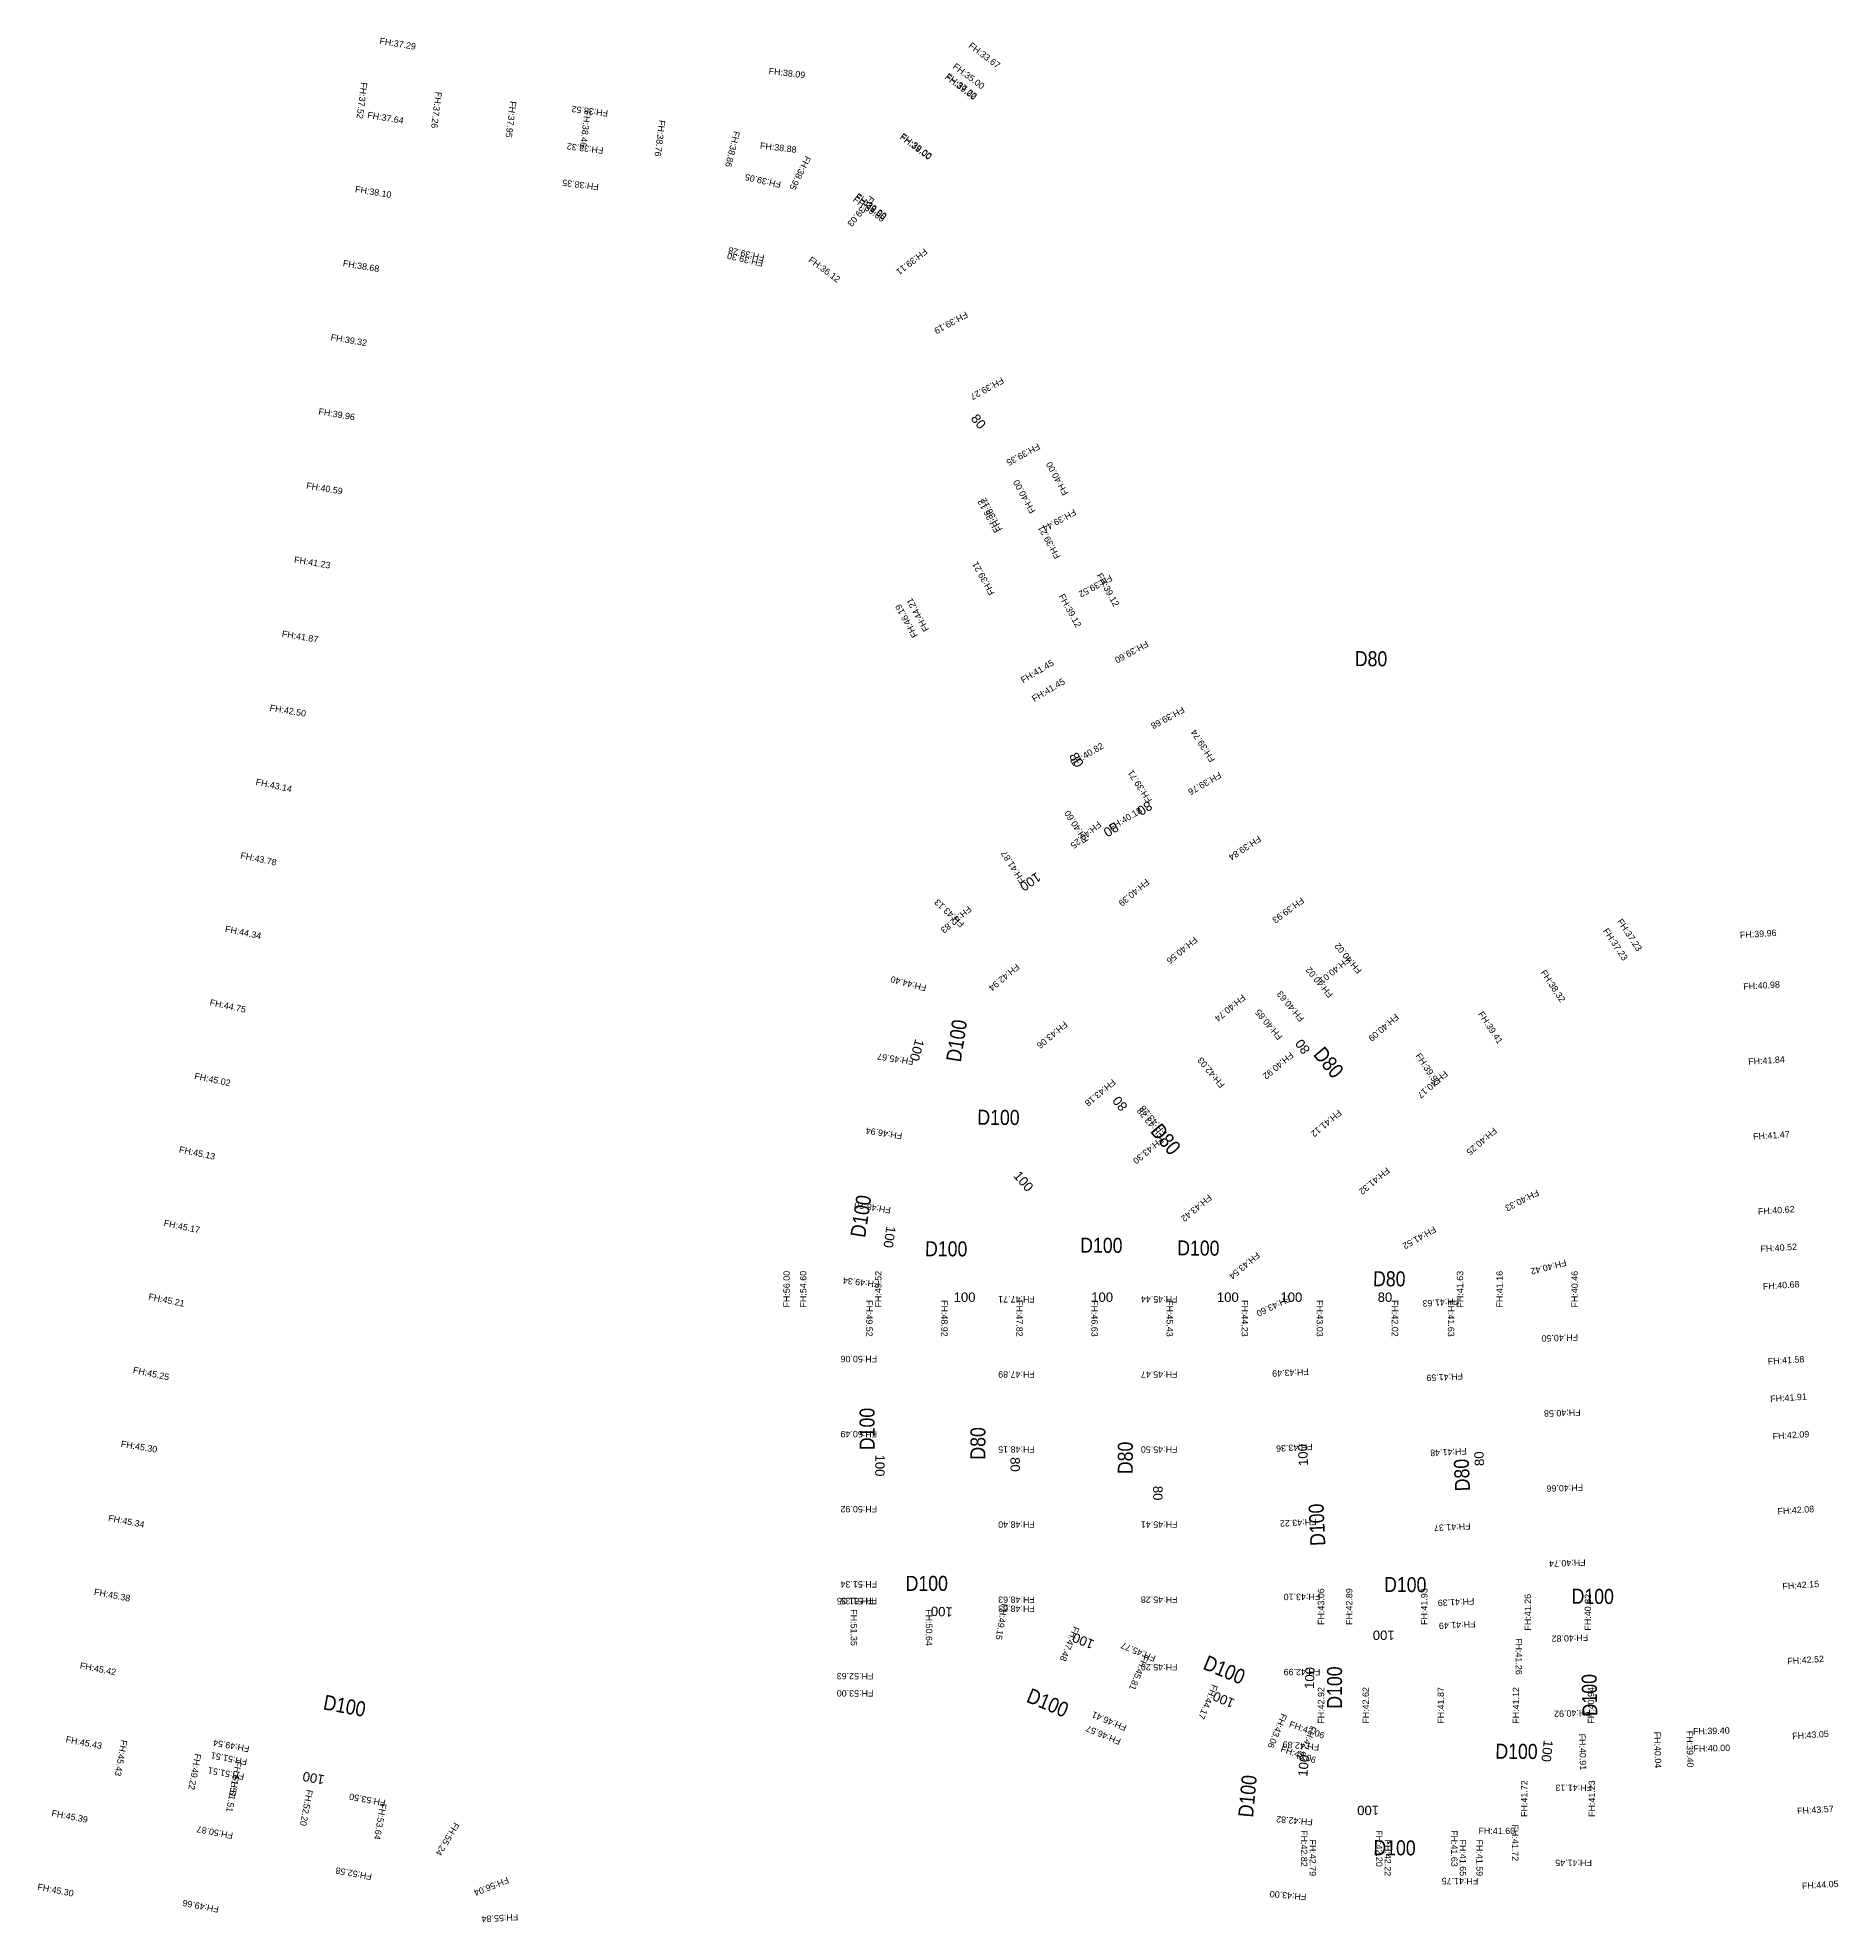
# Model space of a CAD drawing. Header units: millimetres. Extents: x 227572 to 269266, y 328772 to 443556.
# Drawn here: x 228067 to 228546, y 432536 to 433038 of the extents above; entities that cross this region are included whole.
import ezdxf
from ezdxf.enums import TextEntityAlignment as Align

# ---------------------------------------------------------------- set-up
doc = ezdxf.new("R2010")
doc.units = ezdxf.units.MM
for name, color, linetype in [('L_diameter', 3, 'Continuous'), ('S-2.생활-2.관로-2.제원', 7, 'Continuous'), ('도로체인계획고', 6, 'Continuous')]:
    doc.layers.add(name, color=color, linetype=linetype)
doc.styles.add('HY울릉도M', font='HYWULM.TTF')
doc.styles.get("Standard").update_dxf_attribs({"font": 'arial.ttf'})

msp = doc.modelspace()

# ---------------------------------------------------------------- texts
at = {"layer": 'L_diameter'}
for s, rotation, p in [('80', 309.616, (228317.09, 432937.82)), ('80', 300.8587, (228343.54, 432847.73)), ('80', 212.5586, (228363.94, 432832.5)), ('80', 212.5586, (228354.98, 432826.79)), ('100', 214.5167, (228334.28, 432813.56)), ('100', 254.1855, (228302.97, 432770.56)), ('80', 127.13, (228403.86, 432766.72)), ('80', 129.813, (228355.32, 432751.55)), ('100', 311.0256, (228328.38, 432736.2)), ('100', 261.9383, (228295.33, 432721.04)), ('100', 360, (228310.73, 432703.57)), ('100', 360, (228347.38, 432703.57)), ('100', 360, (228380.85, 432703.57)), ('80', 360, (228423.68, 432703.57)), ('100', 269.5433, (228292.38, 432660.4)), ('100', 92.5814, (228402.65, 432657.31)), ('80', 93.0079, (228449.56, 432657.3)), ('80', 270, (228328.38, 432659.71)), ('80', 270, (228366.38, 432652.08)), ('100', 177.82, (228310.44, 432617.22)), ('100', 158.1181, (228347.49, 432608.51)), ('100', 180, (228428.2, 432611.04)), ('100', 87.5887, (228404.2, 432598.05)), ('100', 157.2405, (228384.85, 432592.84)), ('100', 85.0965, (228402.44, 432574.75)), ('100', 263.346, (228470.43, 432584.21)), ('100', 169.4708, (228142.89, 432572.49)), ('100', 180.0175, (228424.05, 432564.41))]:
    msp.add_text(s, height=2.5, rotation=rotation, dxfattribs=at).set_placement(p, align=Align.TOP_LEFT)
msp.add_text('100', height=2.5, dxfattribs=at).set_placement((228397.78, 432703.57), align=Align.TOP_LEFT)
at = {"layer": 'S-2.생활-2.관로-2.제원', "color": 7, "style": 'HY울릉도M', "width": 0.9}
msp.add_text('D80', height=4, rotation=359.617, dxfattribs=at).set_placement((228417.58, 432870.37))
for s, rotation, p in [('D100', 81.2315, (228313.5, 432770.32, 69)), ('D80', 309.813, (228409.09, 432763.54, 69)), ('D100', 359.617, (228322.67, 432748.2, 69)), ('D80', 309.813, (228365.7, 432743.1, 69)), ('D100', 81.2315, (228288, 432723.58, 69)), ('D100', 359.617, (228308.74, 432713.2, 69)), ('D100', 359.617, (228350.07, 432714.14, 69)), ('D100', 359.617, (228375.9, 432713.4, 69)), ('D80', 359.617, (228426.76, 432705.22, 69)), ('D100', 90, (228289.68, 432667.22, 69)), ('D80', 90, (228319.2, 432663.38, 69)), ('D80', 90, (228358.46, 432659.52, 69)), ('D80', 92.5814, (228448.11, 432655.04, 69)), ('D100', 92.5814, (228409.5, 432641.8, 69)), ('D100', 359.617, (228431.01, 432623.79, 69)), ('D100', 359.617, (228480.96, 432620.65, 69)), ('D100', 337.2405, (228382.07, 432601.24, 69)), ('D100', 90, (228414.19, 432598.36, 69)), ('D100', 91.2397, (228482.1, 432596.38, 69)), ('D100', 349.4708, (228148.16, 432591.54, 69)), ('D100', 337.2405, (228335.02, 432592.47, 69)), ('D100', 359.617, (228460.65, 432579.37, 69)), ('D100', 84.7135, (228391, 432569.26, 69)), ('D100', 359.617, (228428.16, 432553.69, 69))]:
    msp.add_text(s, height=4, rotation=rotation, dxfattribs=at).set_placement(p, align=Align.CENTER)
msp.add_text('D100', height=4, dxfattribs=at).set_placement((228303.58, 432624.11, 69), align=Align.CENTER)
at = {"layer": '도로체인계획고'}
for s, rotation, p in [('FH:37.29', 350.6462, (228157.71, 433036.08)), ('FH:33.67', 323.0517, (228314.52, 433035.28)), ('FH:38.09', 353.3941, (228261.39, 433028.04)), ('FH:39.00', 323.0517, (228308.22, 433026.89)), ('FH:37.22', 323.0517, (228308.37, 433027.09)), ('FH:35.00', 323.0517, (228310.36, 433029.75)), ('FH:37.52', 262.7841, (228152.92, 433025.93)), ('FH:37.26', 262.7841, (228172.76, 433023.41)), ('FH:37.64', 350.6462, (228154.46, 433016.35)), ('FH:37.95', 262.7841, (228192.6, 433020.9)), ('FH:38.52', 172.7841, (228218.78, 433018.38)), ('FH:38.46', 262.7841, (228212.45, 433018.39)), ('FH:38.76', 262.7841, (228232.29, 433015.88)), ('FH:38.86', 256.1494, (228252.19, 433012.98)), ('FH:39.00', 323.0517, (228296.19, 433010.91)), ('FH:39.00', 323.0517, (228296.34, 433011.11)), ('FH:38.32', 172.7841, (228217.53, 433008.46)), ('FH:38.88', 353.3941, (228259.08, 433008.18)), ('FH:39.05', 167.2827, (228264.89, 432999.35)), ('FH:38.95', 243.4523, (228271.28, 433006.43)), ('FH:38.10', 350.6462, (228151.21, 432996.61)), ('FH:38.35', 172.7841, (228216.3, 432998.76)), ('FH:39.00', 323.0517, (228284.32, 432995.12)), ('FH:39.03', 230.7552, (228288.47, 432995.85)), ('FH:39.00', 323.6888, (228283.75, 432994.31)), ('FH:39.00', 323.0517, (228284.17, 432994.92)), ('FH:39.00', 323.6888, (228284.2, 432994.92)), ('FH:39.28', 167.2827, (228260.49, 432979.84)), ('FH:39.11', 218.058, (228302.91, 432981.75)), ('FH:38.68', 350.6462, (228147.96, 432976.88)), ('FH:39.30', 167.2827, (228260.15, 432978.38)), ('FH:36.12', 323.6888, (228271.9, 432978.19)), ('FH:39.19', 208.7566, (228313.91, 432964.89)), ('FH:39.32', 350.6462, (228144.71, 432957.14)), ('FH:39.27', 208.7566, (228323.53, 432947.36)), ('FH:39.96', 350.6462, (228141.46, 432937.41)), ('FH:39.35', 208.7566, (228333.15, 432929.82)), ('FH:40.00', 118.6802, (228341.4, 432916.43)), ('FH:40.59', 350.6462, (228138.21, 432917.67)), ('FH:40.00', 118.6802, (228332.63, 432911.63)), ('FH:36.12', 118.6802, (228323.19, 432906.47)), ('FH:36.12', 118.6802, (228323.86, 432906.83)), ('FH:39.44', 208.7566, (228342.77, 432912.29)), ('FH:39.21', 118.9617, (228339.27, 432899.54)), ('FH:41.23', 350.6462, (228134.96, 432897.94)), ('FH:39.21', 118.9617, (228321.77, 432889.86)), ('FH:39.52', 208.7566, (228352.4, 432894.76)), ('FH:39.12', 298.7566, (228348.75, 432894.57)), ('FH:46.19', 118.9617, (228301.28, 432878.52)), ('FH:44.21', 118.9617, (228304.27, 432880.17)), ('FH:39.12', 298.7566, (228338.67, 432889.03)), ('FH:41.87', 350.6462, (228131.71, 432878.21)), ('FH:39.60', 208.7566, (228362.02, 432877.22)), ('FH:41.45', 30.8624, (228329.26, 432865.74)), ('FH:41.45', 30.8624, (228332.22, 432860.8)), ('FH:42.50', 350.6462, (228128.46, 432858.47)), ('FH:39.68', 208.7566, (228371.64, 432859.69)), ('FH:39.74', 122.5586, (228380.49, 432845.46)), ('FH:40.82', 30.8624, (228342.48, 432843.63)), ('FH:39.71', 122.5586, (228363.64, 432834.69)), ('FH:39.76', 209.8947, (228381.44, 432842.28)), ('FH:43.14', 348.2222, (228124.71, 432838.78)), ('FH:40.60', 122.5586, (228346.78, 432823.93)), ('FH:40.18', 30.8624, (228352.74, 432826.46)), ('FH:40.25', 219.813, (228349.17, 432829.19)), ('FH:43.78', 348.2222, (228120.63, 432819.21)), ('FH:41.87', 122.5586, (228329.92, 432813.17)), ('FH:39.84', 213.6101, (228391.92, 432825.33)), ('FH:40.39', 219.813, (228361.97, 432813.83)), ('FH:43.13', 137.3961, (228313.76, 432801.88)), ('FH:42.83', 219.813, (228314.59, 432806.64)), ('FH:39.93', 216.4767, (228403.29, 432808.93)), ('FH:44.34', 348.2222, (228116.55, 432799.63)), ('FH:37.23', 303.6626, (228483.62, 432799.87)), ('FH:37.23', 303.6626, (228487.38, 432802.37)), ('FH:40.56', 219.813, (228374.78, 432798.47)), ('FH:40.02', 129.813, (228419.6, 432789.36)), ('FH:39.96', 3.7347, (228520.22, 432797.9)), ('FH:42.94', 219.813, (228327.4, 432791.27)), ('FH:40.01', 219.3432, (228415.46, 432793.13)), ('FH:44.40', 165.3453, (228303.64, 432785.4)), ('FH:40.02', 129.813, (228411.92, 432782.96)), ('FH:38.32', 303.6626, (228466.98, 432788.78)), ('FH:40.98', 3.7347, (228521.11, 432784.16)), ('FH:44.75', 348.2222, (228112.47, 432780.05)), ('FH:40.74', 219.813, (228387.58, 432783.1)), ('FH:40.63', 129.813, (228404.24, 432776.55)), ('FH:43.06', 219.813, (228340.2, 432775.91)), ('FH:40.85', 129.813, (228398.43, 432771.71)), ('FH:40.85', 129.813, (228398.43, 432771.71)), ('FH:40.09', 220.7607, (228428.42, 432777.93)), ('FH:39.41', 303.6626, (228450.33, 432777.7)), ('FH:45.67', 171.2315, (228300.19, 432765.82)), ('FH:42.03', 129.813, (228383.07, 432758.91)), ('FH:40.92', 219.813, (228400.39, 432767.74)), ('FH:39.90', 303.6626, (228433.68, 432766.61)), ('FH:41.84', 3.7347, (228522.42, 432764.2)), ('FH:45.02', 348.2222, (228108.38, 432760.47)), ('FH:43.18', 219.813, (228353.01, 432760.55)), ('FH:40.17', 220.7607, (228441.47, 432762.78)), ('FH:43.28', 129.813, (228366.94, 432745.46)), ('FH:43.28', 129.813, (228367.71, 432746.1)), ('FH:41.12', 219.813, (228413.2, 432752.38)), ('FH:46.94', 171.2315, (228297.14, 432746.05)), ('FH:40.25', 220.7607, (228454.53, 432747.63)), ('FH:41.47', 3.7347, (228523.72, 432744.25)), ('FH:45.13', 348.2222, (228104.3, 432740.89)), ('FH:43.30', 219.813, (228365.82, 432745.18)), ('FH:41.32', 219.813, (228426, 432737.02)), ('FH:40.33', 207.2341, (228466.1, 432731.08)), ('FH:48.20', 171.2315, (228294.1, 432726.28)), ('FH:43.42', 219.813, (228378.62, 432729.82)), ('FH:40.62', 3.7347, (228525.02, 432724.29)), ('FH:45.17', 348.2222, (228100.22, 432721.31)), ('FH:41.52', 209.4556, (228438.62, 432721.28)), ('FH:40.52', 3.7347, (228525.67, 432714.31)), ('FH:43.54', 219.813, (228391.43, 432714.46)), ('FH:40.42', 194.5369, (228473.72, 432712.38)), ('FH:56.00', 90.0013, (228267.1, 432699.56)), ('FH:54.60', 90.0013, (228271.52, 432699.56)), ('FH:49.34', 173.7405, (228291.04, 432706.56)), ('FH:49.52', 90.0013, (228291.52, 432699.56)), ('FH:41.63', 90.0039, (228446.46, 432699.56)), ('FH:41.16', 90.0039, (228456.99, 432699.56)), ('FH:40.46', 90.0039, (228476.99, 432699.56)), ('FH:40.68', 3.7347, (228526.33, 432704.33)), ('FH:45.21', 348.2222, (228096.14, 432701.73)), ('FH:49.52', 269.9988, (228287.44, 432701.56)), ('FH:48.92', 269.9988, (228307.44, 432701.56)), ('FH:47.71', 180, (228332.37, 432702.6)), ('FH:47.82', 269.9988, (228327.44, 432701.56)), ('FH:46.63', 269.9988, (228347.44, 432701.56)), ('FH:45.44', 180, (228370.37, 432702.6)), ('FH:45.43', 269.9988, (228367.44, 432701.56)), ('FH:44.23', 269.9988, (228387.44, 432701.56)), ('FH:43.60', 205.6826, (228399.99, 432702.84)), ('FH:43.60', 205.6826, (228399.99, 432702.84)), ('FH:43.03', 269.9988, (228407.44, 432701.56)), ('FH:42.02', 269.9988, (228427.44, 432701.56)), ('FH:41.63', 183.9908, (228445.32, 432702.12)), ('FH:41.63', 269.9988, (228442.38, 432701.56)), ('FH:40.50', 181.9253, (228477.04, 432692.48)), ('FH:50.06', 180, (228290.37, 432686.7)), ('FH:41.58', 3.7347, (228527.63, 432684.37)), ('FH:45.25', 348.2222, (228092.05, 432682.15)), ('FH:47.89', 180, (228332.37, 432682.6)), ('FH:45.47', 180, (228370.37, 432682.6)), ('FH:43.49', 182.9766, (228405.29, 432683.31)), ('FH:41.59', 182.8928, (228446.37, 432682.13)), ('FH:41.91', 3.7347, (228528.28, 432674.39)), ('FH:40.58', 181.9253, (228477.71, 432672.49)), ('FH:50.49', 180, (228290.37, 432666.7)), ('FH:42.09', 3.7347, (228528.93, 432664.42)), ('FH:45.30', 350.7296, (228088.82, 432662.46)), ('FH:48.15', 180, (228332.37, 432662.6)), ('FH:45.50', 180, (228370.37, 432662.6)), ('FH:43.36', 182.9766, (228406.33, 432663.34)), ('FH:41.48', 182.8928, (228447.38, 432662.15)), ('FH:40.66', 181.9253, (228478.38, 432652.5)), ('FH:50.92', 180, (228290.37, 432646.7)), ('FH:42.08', 3.7347, (228530.23, 432644.46)), ('FH:45.34', 349.1349, (228085.43, 432642.73)), ('FH:48.40', 180, (228332.37, 432642.6)), ('FH:45.41', 180, (228370.37, 432642.6)), ('FH:43.22', 182.9766, (228407.36, 432643.36)), ('FH:41.37', 182.8928, (228448.39, 432642.18)), ('FH:40.74', 181.9253, (228479.05, 432632.51)), ('FH:51.34', 180, (228290.37, 432626.7)), ('FH:42.15', 3.7347, (228531.54, 432624.5)), ('FH:45.38', 349.1349, (228081.66, 432623.08)), ('FH:51.35', 180, (228289.37, 432622.26)), ('FH:51.35', 180, (228290.37, 432622.26)), ('FH:49.15', 260.6263, (228323.48, 432620.84)), ('FH:48.63', 180, (228332.37, 432622.6)), ('FH:48.63', 180, (228332.37, 432620.19)), ('FH:45.28', 180, (228370.37, 432622.6)), ('FH:43.10', 179.9955, (228408.4, 432623.34)), ('FH:43.06', 89.998, (228409.44, 432615.03)), ('FH:42.89', 89.998, (228416.94, 432615.04)), ('FH:41.93', 89.998, (228436.94, 432615.03)), ('FH:41.39', 182.8928, (228449.4, 432622.2)), ('FH:41.26', 90, (228464.51, 432613.53)), ('FH:40.82', 90, (228480.52, 432613.53)), ('FH:51.35', 270.0032, (228283.33, 432619.22)), ('FH:50.64', 270.0032, (228303.33, 432619.22)), ('FH:41.49', 182.8928, (228449.71, 432616.12)), ('FH:47.48', 247.2399, (228342.72, 432614.84)), ('FH:45.77', 157.2405, (228364.74, 432606.73)), ('FH:41.26', 270, (228460.43, 432611.53)), ('FH:40.82', 181.9253, (228479.73, 432612.52)), ('FH:45.42', 349.1349, (228077.89, 432603.44)), ('FH:45.81', 247.2399, (228361.16, 432607.11)), ('FH:42.52', 3.7347, (228532.84, 432604.54)), ('FH:52.63', 180, (228289.37, 432602.26)), ('FH:45.20', 180, (228370.37, 432604.62)), ('FH:42.99', 179.9955, (228408.4, 432603.34)), ('FH:53.00', 180, (228289.37, 432597.67)), ('FH:44.17', 247.2399, (228379.61, 432599.37)), ('FH:42.92', 89.9978, (228409.44, 432588.72)), ('FH:42.62', 89.9978, (228421.35, 432588.72)), ('FH:41.87', 89.9978, (228441.35, 432588.72)), ('FH:41.12', 89.9978, (228461.35, 432588.72)), ('FH:40.94', 89.9978, (228481.35, 432588.72)), ('FH:46.41', 157.2405, (228357, 432588.29)), ('FH:43.06', 247.2399, (228398.05, 432591.63)), ('FH:40.92', 182.0366, (228480.4, 432592.53)), ('FH:45.43', 349.1349, (228074.12, 432583.8)), ('FH:46.57', 157.2405, (228355.46, 432584.6)), ('FH:43.06', 340.9128, (228399.94, 432587.9)), ('FH:42.92', 247.2399, (228405.9, 432588.34)), ('FH:40.91', 271.5052, (228477.32, 432586.09)), ('FH:40.04', 271.5052, (228497.31, 432586.61)), ('FH:39.40', 271.5052, (228505.89, 432586.84)), ('FH:39.40', 1.5052, (228507.69, 432585.84)), ('FH:43.05', 3.7347, (228534.14, 432584.59)), ('FH:45.43', 259.4708, (228089.01, 432584.53)), ('FH:49.22', 259.4708, (228108.67, 432580.88)), ('FH:51.51', 169.1352, (228122.68, 432579.33)), ('FH:49.54', 169.4708, (228123.28, 432582.78)), ('FH:43.06', 340.9128, (228397.68, 432581.35)), ('FH:42.89', 175.0965, (228408.17, 432583.26)), ('FH:40.00', 1.5052, (228507.81, 432581.24)), ('FH:51.51', 169.4708, (228121.91, 432575.41)), ('FH:51.51', 259.4708, (228118.73, 432574.94)), ('FH:51.51', 259.4708, (228119.46, 432578.87)), ('FH:52.20', 259.4708, (228138.4, 432571.29)), ('FH:53.50', 169.507, (228159.53, 432568.42)), ('FH:41.72', 90, (228463.57, 432563.9)), ('FH:41.13', 179.8672, (228480.8, 432572.5)), ('FH:41.23', 90, (228481.57, 432563.9)), ('FH:45.39', 349.1349, (228070.35, 432564.16)), ('FH:53.64', 259.4708, (228158.06, 432567.63)), ('FH:43.57', 3.7347, (228535.44, 432564.63)), ('FH:50.87', 169.1352, (228118.91, 432559.69)), ('FH:55.24', 238.806, (228177.72, 432562.62)), ('FH:42.82', 175.0965, (228406.46, 432563.34)), ('FH:42.82', 270, (228403.25, 432560.4)), ('FH:42.20', 270, (228423.25, 432560.4)), ('FH:41.63', 270, (228443.25, 432560.4)), ('FH:41.60', 359.8685, (228450.52, 432559.36)), ('FH:41.72', 270, (228459.49, 432561.9)), ('FH:42.79', 270, (228405.54, 432557.9)), ('FH:42.22', 270, (228425.54, 432557.9)), ('FH:41.65', 270, (228445.54, 432557.9)), ('FH:41.59', 270, (228449.98, 432557.9)), ('FH:52.58', 169.507, (228155.89, 432548.75)), ('FH:41.45', 179.8672, (228480.75, 432552.5)), ('FH:45.30', 349.1349, (228066.58, 432544.52)), ('FH:56.04', 201.841, (228191.83, 432547.99)), ('FH:41.75', 179.8685, (228450.49, 432547.67)), ('FH:44.05', 3.7347, (228536.75, 432544.67)), ('FH:49.66', 169.1352, (228115.14, 432540.05)), ('FH:43.00', 175.0965, (228404.75, 432543.41)), ('FH:55.84', 183.3585, (228194.71, 432538.1))]:
    msp.add_text(s, height=1.7, rotation=rotation, dxfattribs=at).set_placement(p)

doc.saveas('drawing.dxf')
